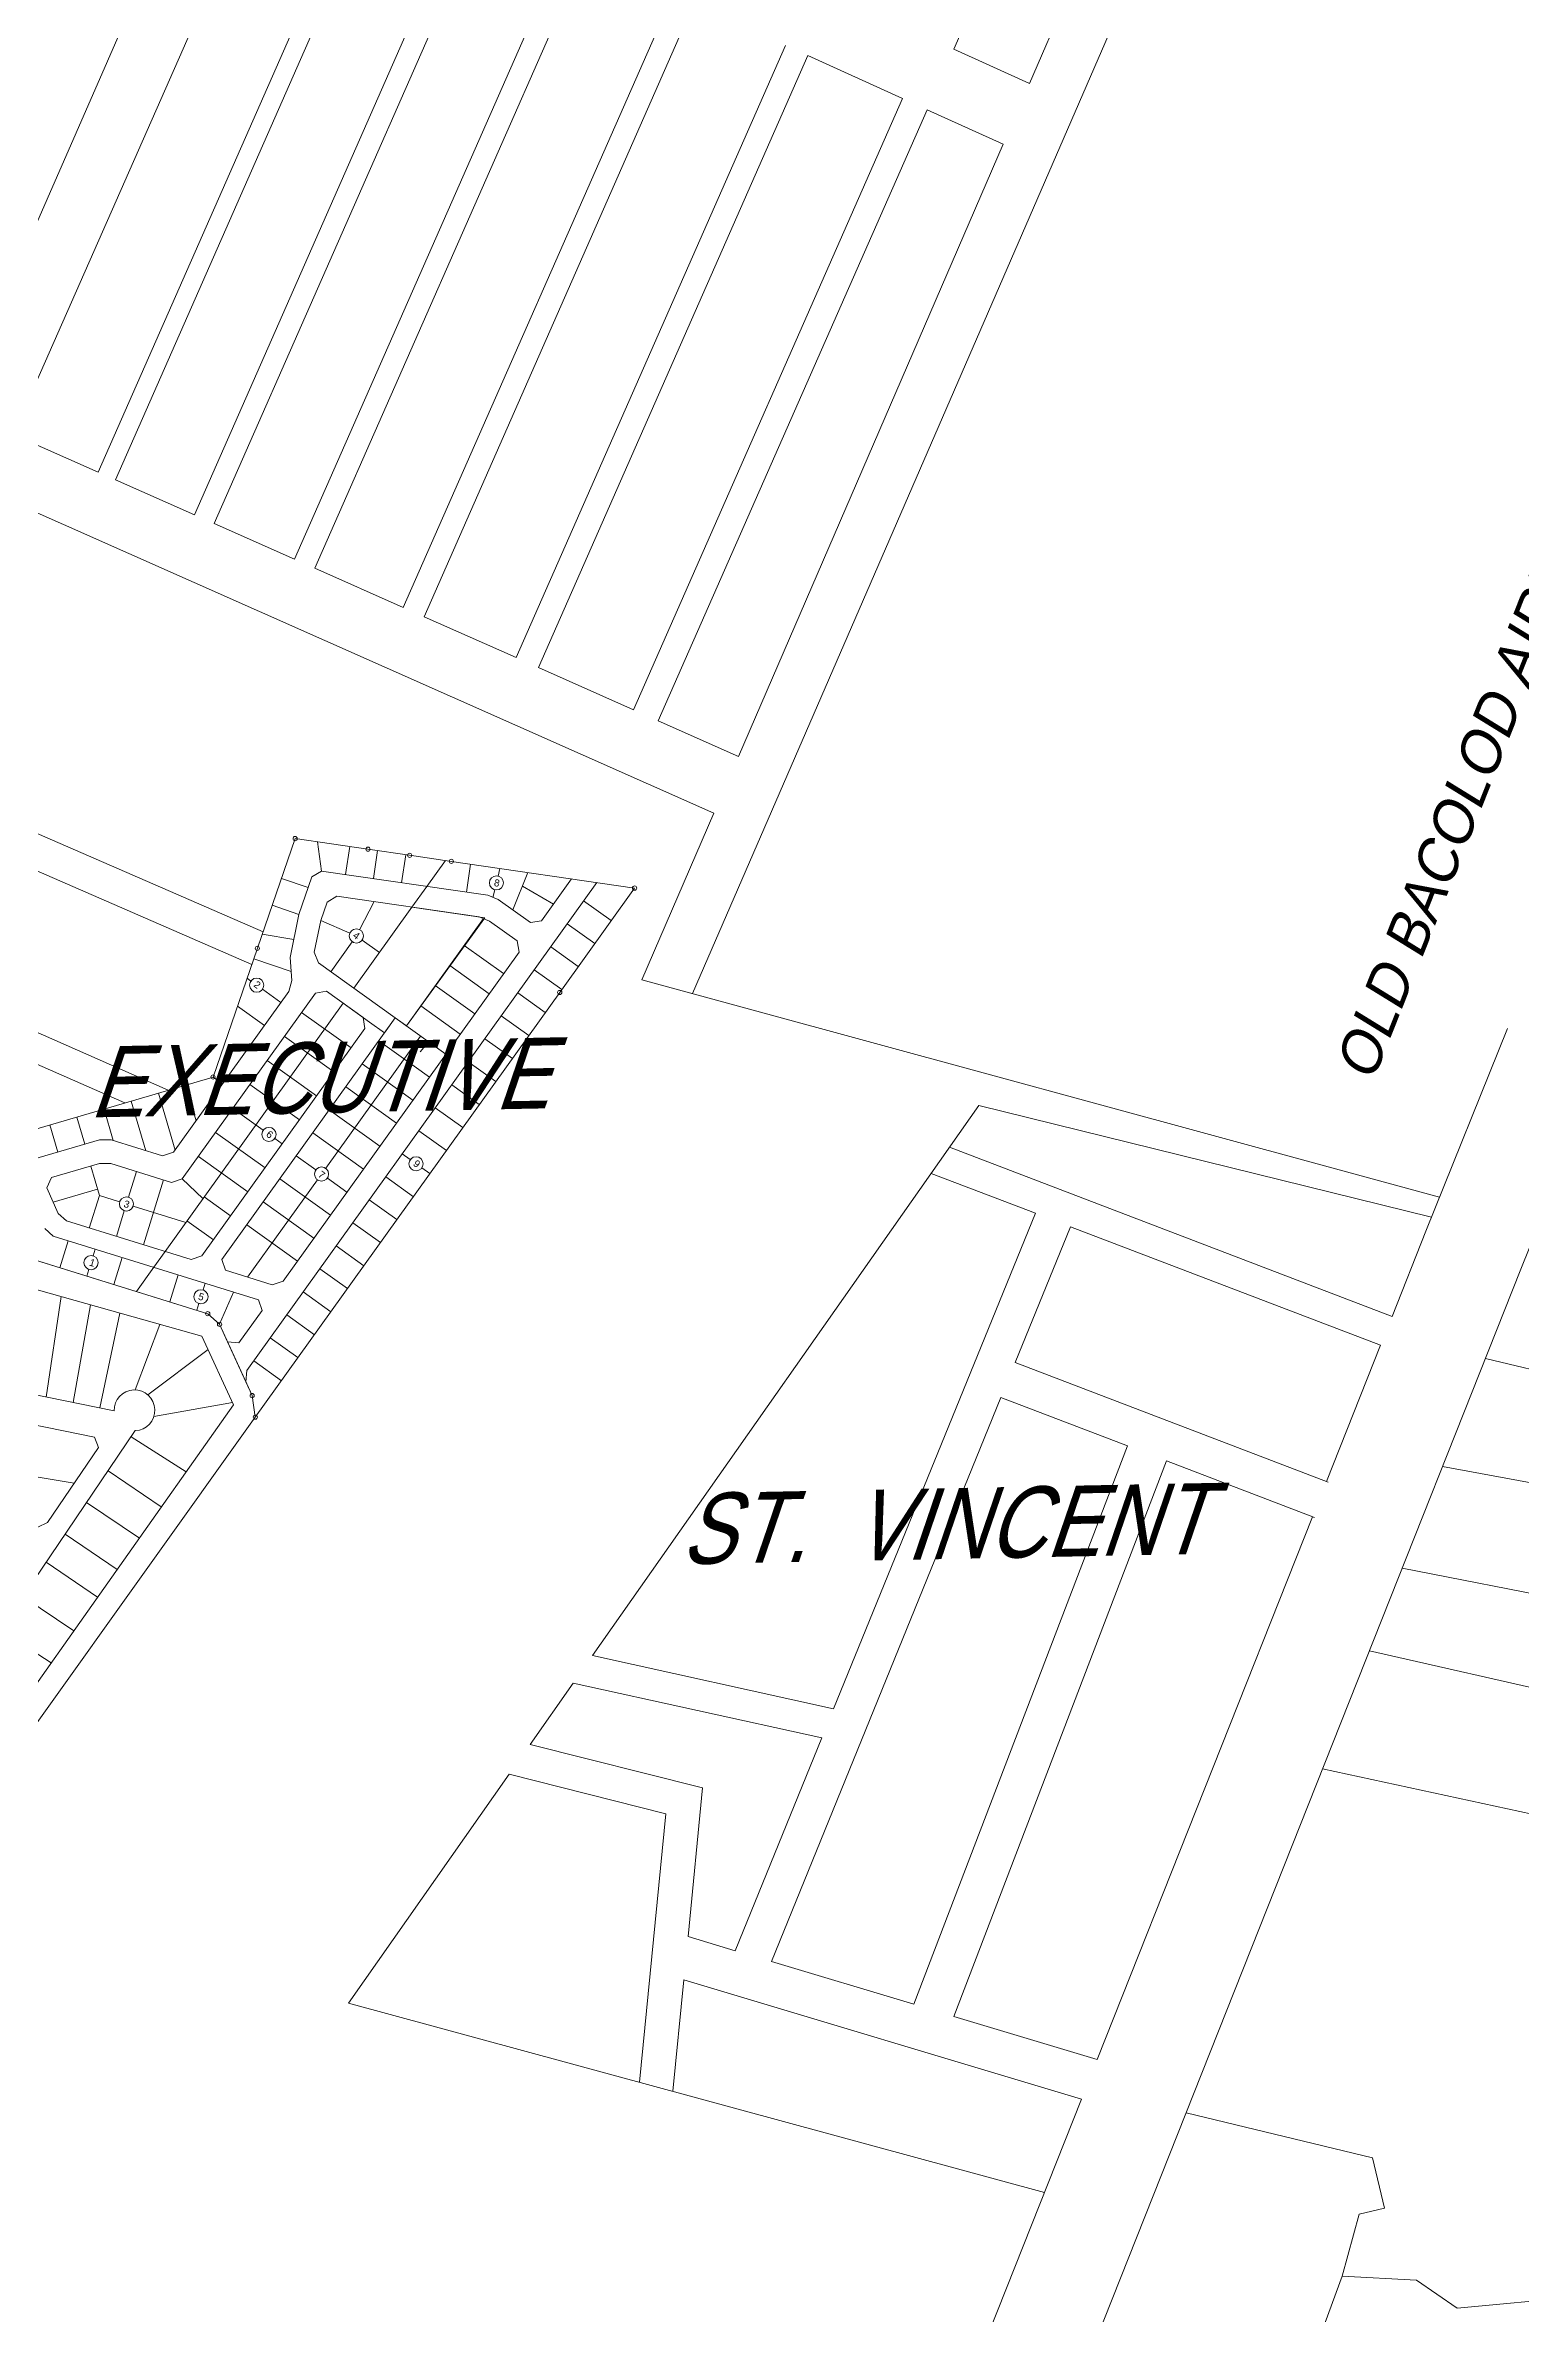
# Model space of a CAD drawing. Header units: metres. Extents: x -460 to 31334, y -1777 to 24987.
# Drawn here: x 101.218 to 101.605, y -749.575 to -748.98 of the extents above; entities that cross this region are included whole.
import ezdxf
from ezdxf.enums import TextEntityAlignment as Align

# ---------------------------------------------------------------- set-up
doc = ezdxf.new("R2010")
doc.units = ezdxf.units.M
doc.header["$MEASUREMENT"] = 0
doc.layers.add('VICINITY_MAP', color=7, linetype='Continuous', lineweight=13)
doc.styles.add('LOT_NO', font='ARIALN.TTF', dxfattribs={"width": 1.5})
doc.styles.add('PX-0', font='leroy')
doc.styles.get("Standard").update_dxf_attribs({"font": 'arial.ttf'})

# ---------------------------------------------------------------- blocks, each defined once
blk = doc.blocks.new('KQEFDFDFG')
at = {"layer": 'VICINITY_MAP', "color": 250, "lineweight": 0}
for p, q in [((26020.896, 5053.744), (26004.38, 5015.658)), ((26013.202, 5042.261), (26009.255, 5033.289)), ((26014.558, 5041.645), (26010.668, 5032.647)), ((25996.768, 5037.602), (25991.705, 5026.093)), ((25998.344, 5036.887), (25993.287, 5025.391)), ((25998.669, 5036.739), (25993.613, 5025.246)), ((26000.137, 5036.072), (25995.087, 5024.592)), ((26000.502, 5035.906), (25995.454, 5024.429)), ((26001.995, 5035.228), (25996.952, 5023.764)), ((26002.372, 5035.056), (25997.331, 5023.595)), ((26004.017, 5034.309), (25998.982, 5022.863)), ((26004.405, 5034.133), (25999.371, 5022.69)), ((26006.114, 5033.357), (26001.087, 5021.928)), ((26006.53, 5033.168), (26001.505, 5021.742)), ((26006.53, 5033.168), (26008.297, 5032.365)), ((26009.255, 5033.289), (26010.668, 5032.647)), ((26008.297, 5032.365), (26003.278, 5020.955)), ((26008.757, 5032.156), (26003.74, 5020.75)), ((26008.757, 5032.156), (26010.178, 5031.511)), ((26010.178, 5031.511), (26005.239, 5020.085)), ((25991.705, 5026.093), (25993.287, 5025.391)), ((25993.613, 5025.246), (25995.087, 5024.592)), ((25991.24, 5025.035), (26004.781, 5019.024)), ((25995.454, 5024.429), (25996.952, 5023.764)), ((25997.331, 5023.595), (25998.982, 5022.863)), ((25999.371, 5022.69), (26001.087, 5021.928)), ((26001.505, 5021.742), (26003.278, 5020.955)), ((26003.74, 5020.75), (26005.239, 5020.085)), ((26004.781, 5019.024), (26003.437, 5015.915)), ((25997.385, 5018.489), (25997.458, 5017.945)), ((25997.906, 5017.879), (25997.983, 5018.402)), ((25998.429, 5017.803), (25998.505, 5018.326)), ((25997.278, 5017.835), (25997.458, 5017.945)), ((25997.458, 5017.945), (26000.559, 5017.492)), ((25998.952, 5017.727), (25999.028, 5018.249)), ((25999.422, 5017.658), (25999.769, 5018.141)), ((25999.769, 5018.141), (25999.422, 5017.658)), ((26000.239, 5018.072), (26000.163, 5017.55)), ((26000.785, 5017.993), (26000.751, 5017.851)), ((26001.025, 5017.219), (26001.31, 5017.916)), ((26002.593, 5017.729), (25996.065, 5008.622)), ((25997.209, 5017.635), (25996.709, 5017.807)), ((25997.037, 5017.135), (25997.278, 5017.835)), ((25997.563, 5017.366), (25997.744, 5017.476)), ((25997.744, 5017.476), (26000.396, 5017.089)), ((25999.145, 5017.271), (25999.422, 5017.658)), ((26000.559, 5017.492), (26000.755, 5017.413)), ((26000.69, 5017.594), (26000.657, 5017.452)), ((26001.207, 5017.665), (26001.784, 5017.325)), ((26002.123, 5017.798), (26001.563, 5017.017)), ((25997.037, 5017.135), (25996.537, 5017.307)), ((25997.446, 5017.023), (25997.563, 5017.366)), ((25999.145, 5017.271), (25998.06, 5015.757)), ((25999.042, 5015.053), (26000.504, 5017.073)), ((26000.477, 5017.056), (25999.042, 5015.053)), ((26000.504, 5017.073), (25999.145, 5017.271)), ((26000.396, 5017.089), (26000.592, 5017.01)), ((26000.755, 5017.413), (26001.355, 5016.983)), ((26002.349, 5017.388), (26002.865, 5017.019)), ((25996.352, 5016.768), (25996.94, 5016.664)), ((25997.63, 5016.065), (25998.031, 5016.624)), ((26000.592, 5017.01), (26001.108, 5016.639)), ((26001.108, 5016.639), (26001.143, 5016.431)), ((26001.355, 5016.983), (26001.563, 5017.017)), ((26002.041, 5016.959), (26002.557, 5016.59)), ((25996.891, 5016.068), (25996.194, 5016.308)), ((26001.143, 5016.431), (25996.74, 5010.288)), ((25997.4, 5016.23), (25998.833, 5015.203)), ((26001.573, 5016.306), (26001.573, 5016.306)), ((26001.734, 5016.53), (26002.249, 5016.16)), ((25996.068, 5015.943), (25996.141, 5015.891)), ((25996.903, 5015.899), (25996.845, 5015.695)), ((26001.426, 5016.1), (26001.941, 5015.731)), ((25990.719, 5015.564), (25994.598, 5013.854)), ((25994.537, 5010.843), (25997.86, 5015.478)), ((25997.86, 5015.478), (25994.537, 5010.843)), ((25996.845, 5015.695), (25994.694, 5012.694)), ((25997.343, 5015.664), (25994.86, 5012.199)), ((25995.888, 5015.422), (25996.391, 5015.061)), ((25996.356, 5015.737), (25996.699, 5015.491)), ((25997.552, 5015.699), (25997.343, 5015.664)), ((25997.552, 5015.699), (25998.232, 5015.211)), ((25997.86, 5015.478), (25998.354, 5015.124)), ((26001.118, 5015.671), (26001.633, 5015.302)), ((25990.571, 5015.034), (25993.788, 5013.616)), ((25998.267, 5015.003), (25995.224, 5010.759)), ((25998.833, 5015.203), (25995.599, 5010.692)), ((25997.085, 5015.304), (25998.008, 5014.642)), ((25998.267, 5015.003), (25998.232, 5015.211)), ((25998.354, 5015.124), (25998.633, 5014.924)), ((25998.633, 5014.924), (25998.833, 5015.203)), ((25998.833, 5015.203), (25999.042, 5015.053)), ((26000.81, 5015.241), (26001.326, 5014.872)), ((25996.764, 5014.856), (25997.687, 5014.195)), ((25999.305, 5014.865), (25997.535, 5012.396)), ((25998.525, 5014.774), (25999.47, 5014.097)), ((25999.299, 5014.567), (25999.426, 5014.725)), ((26000.503, 5014.812), (26001.018, 5014.443)), ((25995.433, 5014.099), (25995.61, 5013.972)), ((25996.443, 5014.408), (25997.366, 5013.747)), ((25998.217, 5014.344), (25999.162, 5013.667)), ((26000.195, 5014.383), (26000.71, 5014.013)), ((25994.178, 5012.724), (25993.906, 5013.651)), ((25994.725, 5012.737), (25994.413, 5013.8)), ((25995.116, 5013.282), (25994.92, 5013.949)), ((25996.122, 5013.961), (25997.045, 5013.299)), ((25997.909, 5013.915), (25998.854, 5013.238)), ((25999.887, 5013.953), (26000.402, 5013.584)), ((25993.041, 5012.846), (25992.892, 5013.353)), ((25993.572, 5012.912), (25993.399, 5013.502)), ((25995.801, 5013.513), (25996.37, 5013.105)), ((25997.602, 5013.486), (25998.546, 5012.808)), ((25999.579, 5013.524), (26000.094, 5013.155)), ((25991.132, 5012.286), (25993.317, 5012.928)), ((25992.534, 5012.698), (25992.385, 5013.205)), ((25993.317, 5012.928), (25993.529, 5012.926)), ((25994.493, 5012.626), (25993.529, 5012.926)), ((25995.48, 5013.065), (25996.403, 5012.403)), ((25996.585, 5012.951), (25996.724, 5012.851)), ((25997.294, 5013.056), (25998.238, 5012.379)), ((25999.271, 5013.094), (25999.787, 5012.725)), ((25992.418, 5012.223), (25993.314, 5012.486)), ((25993.314, 5012.486), (25993.525, 5012.484)), ((25994.659, 5012.132), (25993.525, 5012.484)), ((25994.493, 5012.626), (25994.694, 5012.694)), ((25995.159, 5012.617), (25996.082, 5011.955)), ((25996.986, 5012.627), (25997.351, 5012.365)), ((25998.964, 5012.665), (25999.114, 5012.557)), ((25999.329, 5012.403), (25999.479, 5012.296)), ((26017.433, 5009.631), (26009.175, 5012.789)), ((25992.418, 5012.223), (25992.33, 5012.031)), ((25992.33, 5012.031), (25992.543, 5011.553)), ((25994.659, 5012.132), (25994.86, 5012.199)), ((25997.381, 5012.181), (25996.079, 5010.364)), ((25996.678, 5012.197), (25997.623, 5011.52)), ((25997.566, 5012.211), (25997.931, 5011.95)), ((25998.656, 5012.236), (25999.171, 5011.866)), ((26010.778, 5011.555), (26008.831, 5012.3)), ((25992.701, 5011.413), (25992.543, 5011.553)), ((25993.69, 5011.769), (25993.312, 5011.887)), ((25994.926, 5011.386), (25993.943, 5011.691)), ((25995.267, 5011.861), (25995.761, 5011.507)), ((25996.37, 5011.768), (25997.315, 5011.091)), ((25998.348, 5011.806), (25998.863, 5011.437)), ((26007.014, 5002.305), (26010.778, 5011.555)), ((25992.292, 5011.271), (25992.45, 5011.131)), ((25996.28, 5009.942), (25992.45, 5011.131)), ((25995.024, 5010.691), (25992.701, 5011.413)), ((25994.946, 5011.413), (25995.44, 5011.06)), ((25996.063, 5011.339), (25997.007, 5010.661)), ((25998.04, 5011.377), (25998.555, 5011.008)), ((26010.4, 5008.769), (26011.432, 5011.305)), ((26017.219, 5009.092), (26011.432, 5011.305)), ((25992.574, 5010.539), (25992.731, 5011.044)), ((25993.196, 5010.761), (25993.235, 5010.887)), ((25993.583, 5010.226), (25993.74, 5010.731)), ((25994.326, 5010.548), (25994.537, 5010.843)), ((25995.024, 5010.691), (25995.224, 5010.759)), ((25995.599, 5010.692), (25995.667, 5010.492)), ((25997.732, 5010.948), (25998.248, 5010.578)), ((25993.079, 5010.383), (25993.118, 5010.509)), ((25994.002, 5010.096), (25994.326, 5010.548)), ((25994.326, 5010.548), (25994.002, 5010.096)), ((25994.78, 5010.407), (25994.624, 5009.903)), ((25996.539, 5010.221), (25995.667, 5010.492)), ((25996.74, 5010.288), (25996.539, 5010.221)), ((25997.425, 5010.518), (25997.94, 5010.149)), ((25995.225, 5009.259), (25991.976, 5010.177)), ((25992.322, 5008.126), (25992.599, 5010.001)), ((25992.82, 5008.024), (25993.144, 5009.847)), ((25995.167, 5009.872), (25995.128, 5009.746)), ((25995.285, 5010.251), (25995.246, 5010.125)), ((25995.817, 5010.086), (25995.555, 5009.483)), ((25996.28, 5009.942), (25996.348, 5009.741)), ((25997.117, 5010.089), (25997.632, 5009.719)), ((25993.318, 5007.922), (25993.693, 5009.692)), ((25993.98, 5008.26), (25994.44, 5009.48)), ((25996.348, 5009.741), (25995.914, 5009.137)), ((25996.809, 5009.659), (25997.324, 5009.29)), ((25994.218, 5008.166), (25995.339, 5009.011)), ((25995.814, 5007.981), (25995.225, 5009.259)), ((25995.704, 5009.157), (25995.914, 5009.137)), ((25996.501, 5009.23), (25997.016, 5008.861)), ((25988.977, 5008.81), (25993.587, 5007.867)), ((25996.065, 5008.622), (25996.045, 5008.411)), ((25996.193, 5008.801), (25996.709, 5008.431)), ((26016.241, 5006.535), (26010.4, 5008.769)), ((26019.176, 5008.846), (26036.408, 5004.732)), ((25988.819, 5008.274), (25993.221, 5007.374)), ((25994.214, 5008.169), (25994.218, 5008.166)), ((25989.973, 4999.71), (25995.814, 5007.981)), ((25994.329, 5007.763), (25995.796, 5008.021)), ((26005.851, 4997.589), (26010.134, 5008.115)), ((26012.496, 5007.212), (26010.134, 5008.115)), ((25993.982, 5007.499), (25991.764, 5004.225)), ((25993.297, 5007.186), (25993.221, 5007.374)), ((25993.903, 5007.383), (25994.932, 5006.731)), ((25988.393, 5007.253), (25992.844, 5006.516)), ((25993.297, 5007.186), (25992.347, 5005.782)), ((26008.51, 4996.79), (26012.496, 5007.212)), ((26009.257, 4996.565), (26013.222, 5006.934)), ((26015.989, 5005.876), (26013.222, 5006.934)), ((25994.467, 5006.074), (25993.473, 5006.748)), ((26018.376, 5006.828), (26035.899, 5003.614)), ((25994.058, 5005.494), (25993.074, 5006.16)), ((25992.347, 5005.782), (25992.161, 5005.699)), ((25993.644, 5004.907), (25992.672, 5005.566)), ((25993.279, 5004.391), (25992.318, 5005.042)), ((26017.624, 5004.933), (26035.257, 5001.468)), ((25992.833, 5003.759), (25991.884, 5004.402)), ((25992.414, 5003.166), (25991.472, 5003.773)), ((26007.014, 5002.305), (26002.513, 5003.298)), ((26017.012, 5003.39), (26034.663, 4999.362)), ((26006.793, 5001.762), (26002.153, 5002.786)), ((26005.177, 4997.791), (26006.793, 5001.762)), ((26016.137, 5001.183), (26034.13, 4997.287)), ((26005.177, 4997.791), (26004.296, 4998.056)), ((26008.51, 4996.79), (26005.851, 4997.589)), ((26011.637, 4995.018), (26004.216, 4997.247)), ((26011.932, 4995.762), (26009.257, 4996.565))]:
    blk.add_line(p, q, dxfattribs=at)
at = {"layer": 'VICINITY_MAP', "color": 250, "lineweight": 0, "ltscale": 0.075}
for p, q in [((25996.872, 5016.332), (25997.037, 5017.135)), ((25998.169, 5016.849), (25998.439, 5017.374)), ((25997.323, 5016.427), (25997.446, 5017.023)), ((25997.446, 5017.023), (25997.987, 5016.785)), ((25998.216, 5016.655), (25998.538, 5016.424)), ((25996.872, 5016.332), (25996.903, 5015.899)), ((25997.4, 5016.23), (25997.323, 5016.427)), ((26000.119, 5016.556), (26000.855, 5016.029)), ((25999.58, 5015.805), (26000.316, 5015.278)), ((25999.85, 5016.181), (26000.586, 5015.653)), ((25999.311, 5015.429), (26000.047, 5014.902)), ((25998.833, 5015.203), (25999.777, 5014.526)), ((25993.312, 5011.887), (25993.15, 5012.438)), ((25992.449, 5011.762), (25993.277, 5012.005)), ((25993.856, 5011.856), (25994.005, 5012.336)), ((25994.133, 5010.968), (25994.509, 5012.179)), ((25994.86, 5012.199), (25995.245, 5011.831)), ((25993.124, 5011.281), (25993.312, 5011.887)), ((25993.629, 5011.125), (25993.777, 5011.604))]:
    blk.add_line(p, q, dxfattribs=at)
at = {"layer": 'VICINITY_MAP', "color": 250, "lineweight": 0}
for points in [[(25995.713, 5038.219), (25990.623, 5026.573)], [(25996.366, 5016.808), (25989.027, 5020.004)], [(25996.157, 5016.202), (25991.459, 5018.248)], [(26003.437, 5015.915), (26018.32, 5011.858)], [(26019.588, 5015.003), (26018.064, 5011.224), (26017.433, 5009.631)], [(26018.169, 5011.485), (26009.721, 5013.567), (26002.513, 5003.298)], [(26020.523, 5012.214), (26019.838, 5010.515), (26007.635, 4979.742), (26004.674, 4972.397)], [(26017.219, 5009.092), (26016.21, 5006.547)], [(26015.949, 5005.891), (26011.932, 4995.762)], [(26002.153, 5002.786), (26001.351, 5001.642)], [(26001.351, 5001.642), (26004.567, 5000.829), (26004.296, 4998.056)], [(26000.959, 5001.084), (25997.962, 4996.813), (26010.948, 4993.278)], [(26000.959, 5001.084), (26003.88, 5000.346), (26003.389, 4995.336)], [(26004.216, 4997.247), (26004.013, 4995.166)], [(26011.637, 4995.018), (26005.861, 4980.451), (26002.345, 4971.727)], [(26014.973, 4987.089), (26014.458, 4989.174), (26014.975, 4990.401), (26016.119, 4990.661), (26016.504, 4991.716), (26016.819, 4992.871), (26017.291, 4992.982), (26017.069, 4993.924), (26013.593, 4994.766)], [(26016.504, 4991.716), (26017.892, 4991.642), (26018.647, 4991.117), (26020.908, 4991.331), (26023.302, 4990.027), (26027.921, 4992.451), (26028.109, 4993.198), (26031.267, 4994.241), (26030.285, 4990.909), (26028.979, 4990.241), (26028.551, 4986.279), (26028.821, 4984.628)]]:
    blk.add_lwpolyline(points, dxfattribs=at)
for points in [[(25989.559, 5011.475), (25988.992, 5011.816), (25985.741, 5010.821), (25982.73, 5018.071), (25975.916, 5020.415), (25966.127, 5023.023), (25965.499, 5022.907), (25966.026, 5013.692), (25967.978, 4998.399), (25968.994, 4998.299), (25972.953, 4998.426), (25976.309, 4998.887), (25978.871, 4997.33), (25981.375, 4999.439), (25983.18, 4999.449), (25985.547, 4999.563), (25990.176, 4999.288), (25996.222, 5007.752), (25996.163, 5008.153), (25995.555, 5009.483), (25995.334, 5009.682)], [(25989.604, 5011.62), (25989.866, 5012.465), (25995.433, 5014.099), (25996.26, 5016.502), (25996.965, 5018.55), (25998.324, 5018.352), (25999.102, 5018.238), (25999.88, 5018.125), (26003.299, 5017.626), (26001.903, 5015.678), (25996.222, 5007.752), (25996.163, 5008.153), (25996.045, 5008.411), (25995.704, 5009.157), (25995.555, 5009.483), (25995.334, 5009.682), (25989.703, 5011.431)]]:
    blk.add_lwpolyline(points, close=True, dxfattribs=at)
for centre, radius in [((25996.965, 5018.55), 0.0396), ((25998.324, 5018.352), 0.0396), ((25999.102, 5018.238), 0.0396), ((25999.88, 5018.125), 0.0396), ((26000.721, 5017.723), 0.132), ((26003.299, 5017.626), 0.0396), ((25998.108, 5016.732), 0.132), ((25996.26, 5016.502), 0.0396), ((25996.248, 5015.814), 0.132), ((26001.903, 5015.678), 0.0396), ((25995.433, 5014.099), 0.0396), ((25996.477, 5013.028), 0.132), ((25997.458, 5012.288), 0.132), ((25999.221, 5012.48), 0.132), ((25993.817, 5011.73), 0.132), ((25993.157, 5010.635), 0.132), ((25995.207, 5009.998), 0.132), ((25995.334, 5009.682), 0.0396), ((25995.555, 5009.483), 0.0396), ((25996.163, 5008.153), 0.0396), ((25996.222, 5007.752), 0.0396)]:
    blk.add_circle(centre, radius, dxfattribs=at)
blk.add_arc((25993.967, 5007.879), 0.38, 272.1936, 181.859, dxfattribs=at)
for s, height, rotation, style, oblique, p in [('OLD BACOLOD AIRPORT', 0.7867, 68.3687, 'PX-0', 10, (26019.606, 5019.742)), ('EXECUTIVE', 1.3207, 1.1421, 'LOT_NO', 20, (25997.412, 5013.034)), ('ST.  VINCENT', 1.32075, 1.1421, 'LOT_NO', 20, (26009.074, 5004.705))]:
    blk.add_text(s, height=height, rotation=rotation, dxfattribs=dict(at, style=style, oblique=oblique)).set_placement(p, align=Align.BOTTOM_CENTER)
for s, rotation, p in [('8', 346.6338, (26000.665, 5017.67)), ('4', 324.3669, (25998.029, 5016.715)), ('2', 324.3669, (25996.179, 5015.798)), ('6', 324.3669, (25996.41, 5013.003)), ('9', 324.3669, (25999.155, 5012.456)), ('7', 324.3669, (25997.38, 5012.251)), ('3', 342.749, (25993.754, 5011.678)), ('1', 342.749, (25993.112, 5010.585)), ('5', 342.749, (25995.144, 5009.95))]:
    blk.add_text(s, height=0.132, rotation=rotation, dxfattribs=at).set_placement(p)

msp = doc.modelspace()

# ---------------------------------------------------------------- block references
at = {"color": 252, "lineweight": 13, "xscale": 0.01406005031200456, "yscale": 0.01406005031200456, "zscale": 0.01406005031200456}
msp.add_blockref('KQEFDFDFG', (-264.23522, -819.74891), dxfattribs=at)

doc.saveas('drawing.dxf')
